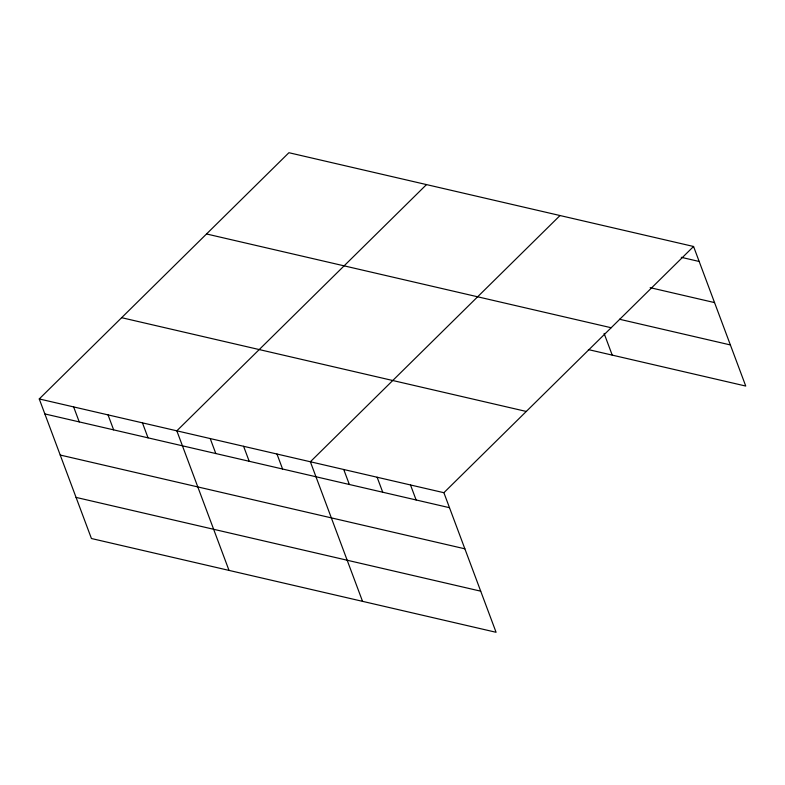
<?xml version="1.0" encoding="UTF-8"?>
<svg xmlns="http://www.w3.org/2000/svg" width="785" height="785" viewBox="0 0 785 785"><rect width="100%" height="100%" fill="white"/><g stroke="black" fill="none" stroke-linecap="round" stroke-linejoin="round"><path stroke-width="1.18" d="M39.25 398.947L443.888 492.705L496.081 632.288L91.433 538.52L39.25 398.947L288.919 152.712L693.567 246.48L745.75 386.053L588.377 349.59M426.5 184.593L176.831 430.828L229.014 570.401M560.029 215.532L310.36 461.766L362.542 601.349M443.888 492.705L693.567 246.48M681.282 257.323L699.17 261.474M650.157 287.663L714.536 302.588M619.502 319.25L730.374 344.939M206.533 233.969L611.172 327.738M121.646 317.689L526.284 411.448M44.853 413.93L449.501 507.699M60.229 455.045L464.867 548.813M76.066 497.405L480.705 591.174M604.107 333.419L612.221 355.114M410.506 484.973L416.119 499.966M377.124 477.241L382.727 492.224M343.742 469.499L349.345 484.492M276.977 454.034L282.58 469.018M243.595 446.292L249.198 461.286M210.213 438.56L215.816 453.553M142.438 422.85L148.041 437.844M108.036 414.882L113.648 429.876M73.643 406.915L79.246 421.908"/></g></svg>
